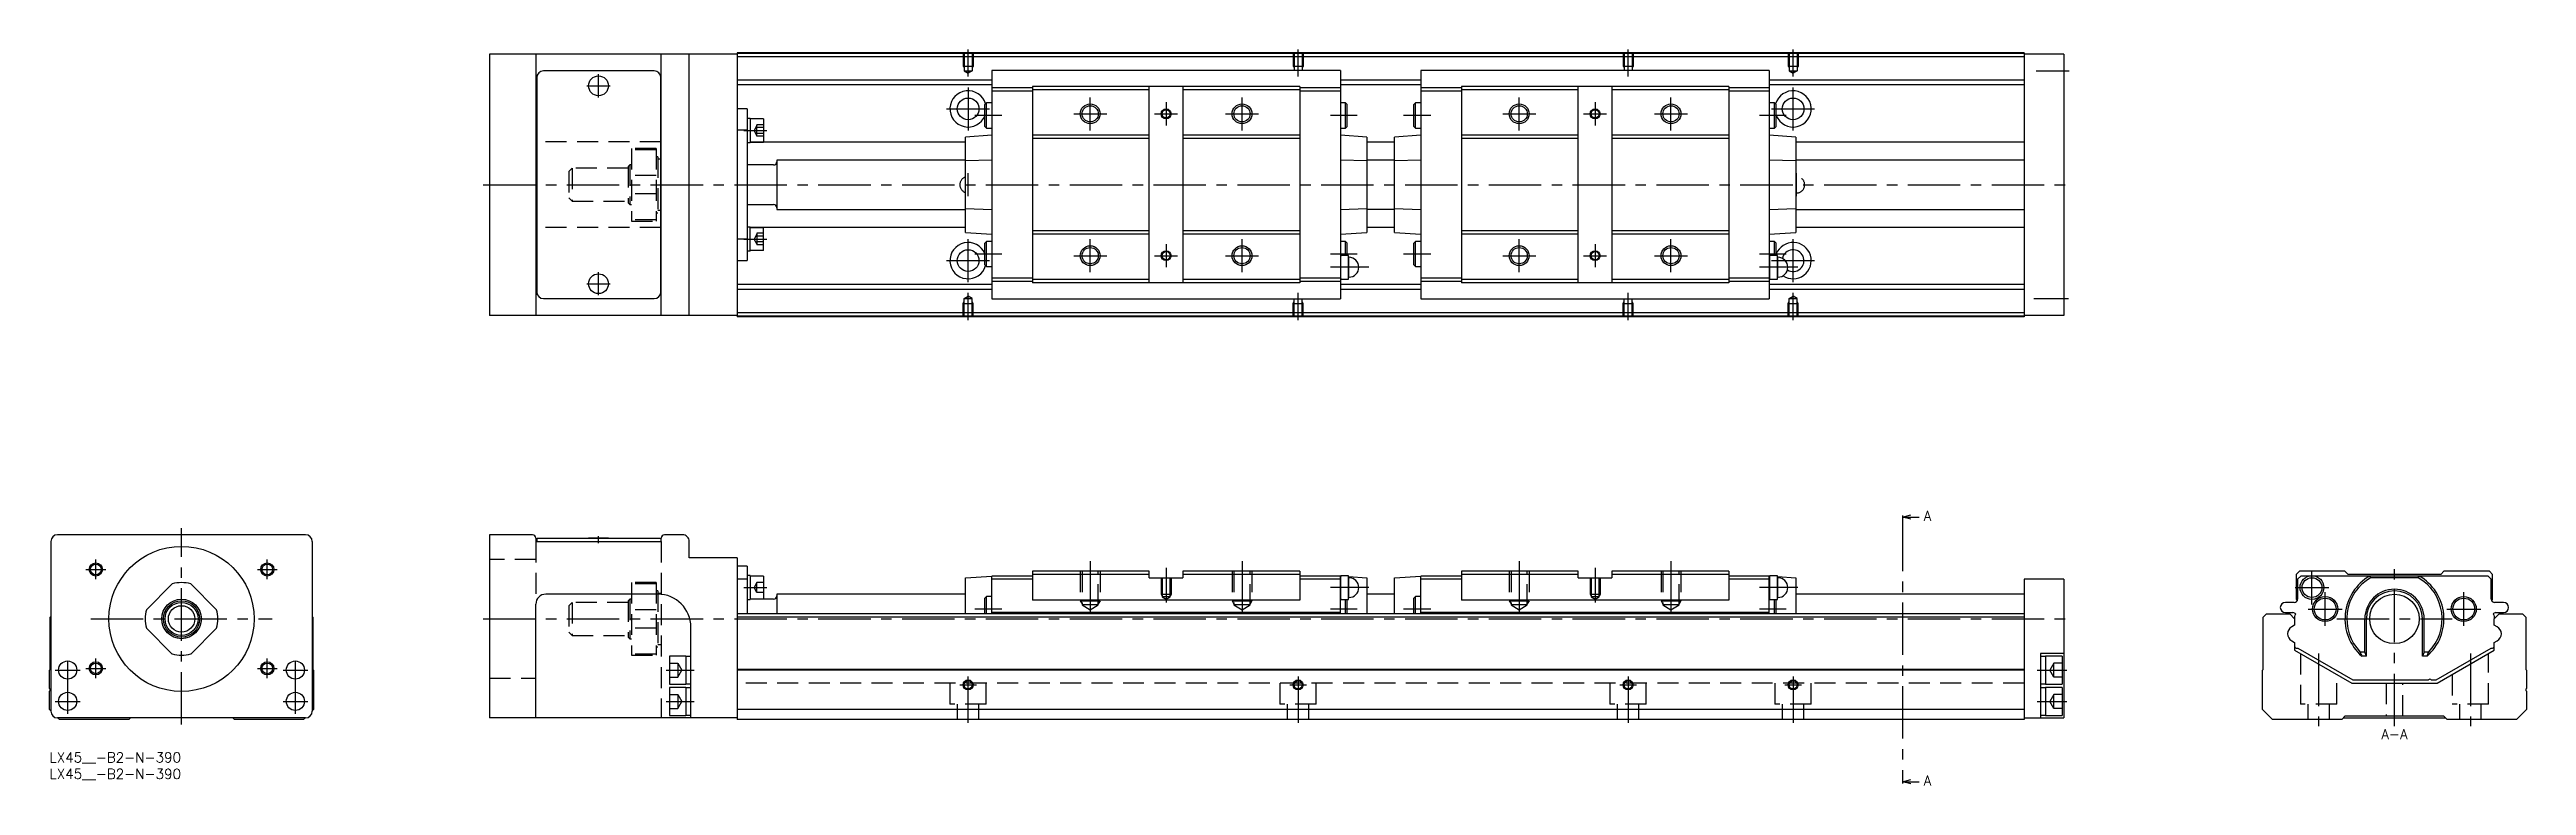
# Model space of a CAD drawing. Extents: x 0 to 751, y -10 to 213.
import ezdxf

# ---------------------------------------------------------------- set-up
doc = ezdxf.new("R2010")
doc.units = 0
doc.header["$LTSCALE"] = 0.5
doc.linetypes.add('CENTER', pattern=[50.8, 31.75, -6.35, 6.35, -6.35])
doc.linetypes.add('DASHED', pattern=[19.05, 12.7, -6.35])
for name, color, linetype in [('MSM_CENTER', 1, 'CENTER'), ('MSM_CONTINUOUS', 7, 'CONTINUOUS'), ('MSM_DASHED', 4, 'DASHED'), ('MSM_NARROW', 5, 'CONTINUOUS'), ('MSM_PART_NUMBER', 7, 'CONTINUOUS')]:
    doc.layers.add(name, color=color, linetype=linetype)
doc.styles.get("Standard").update_dxf_attribs({"font": 'txt.shx', "height": 3, "bigfont": 'bigfont.shx'})

# ---------------------------------------------------------------- blocks, each defined once
blk = doc.blocks.new('*U3')
at = {"layer": 'MSM_PART_NUMBER'}
blk.add_text('LX45__-B2-N-390', height=3, dxfattribs=at).set_placement((0, -3))
blk = doc.blocks.new('*U4')
at = {"layer": 'MSM_PART_NUMBER'}
blk.add_text('LX45__-B2-N-390', height=3, dxfattribs=at).set_placement((0, -8))

msp = doc.modelspace()

# ---------------------------------------------------------------- linework, layer by layer
at = {"layer": 'MSM_CENTER'}
for p, q in [((278.36, 204.91), (278.36, 213.12)), ((378.36, 204.91), (378.36, 213.12)), ((478.36, 204.91), (478.36, 213.12)), ((528.36, 204.91), (528.36, 213.12)), ((166.36, 198.62), (166.36, 205.62)), ((602.03, 206.62), (611.98, 206.62)), ((162.86, 202.12), (169.86, 202.12)), ((278.36, 201.62), (278.36, 188.62)), ((315.36, 188.62), (315.36, 198.62)), ((338.36, 197.12), (338.36, 190.12)), ((361.36, 188.62), (361.36, 198.62)), ((445.36, 188.62), (445.36, 198.62)), ((468.36, 197.12), (468.36, 190.12)), ((491.36, 188.62), (491.36, 198.62)), ((528.36, 188.62), (528.36, 201.62)), ((210.36, 188.58), (217.36, 188.58)), ((271.86, 195.12), (284.86, 195.12)), ((288.56, 193.12), (280.35, 193.12)), ((310.36, 193.62), (320.36, 193.62)), ((334.86, 193.62), (341.86, 193.62)), ((356.36, 193.62), (366.36, 193.62)), ((396.26, 193.12), (388.16, 193.12)), ((418.56, 193.12), (410.35, 193.12)), ((440.36, 193.62), (450.36, 193.62)), ((464.86, 193.62), (471.86, 193.62)), ((486.36, 193.62), (496.36, 193.62)), ((526.26, 193.12), (518.16, 193.12)), ((521.86, 195.12), (534.86, 195.12)), ((278.36, 168.62), (278.36, 175.62)), ((529.36, 168.62), (529.36, 175.62)), ((131.36, 172.12), (612.36, 172.12)), ((210.36, 155.67), (217.36, 155.67)), ((278.36, 142.62), (278.36, 155.62)), ((288.56, 151.12), (280.35, 151.12)), ((310.36, 150.62), (320.36, 150.62)), ((315.36, 145.62), (315.36, 155.62)), ((334.86, 150.62), (341.86, 150.62)), ((338.36, 154.12), (338.36, 147.12)), ((356.36, 150.62), (366.36, 150.62)), ((361.36, 145.62), (361.36, 155.62)), ((396.26, 151.12), (388.16, 151.12)), ((418.56, 151.12), (410.35, 151.12)), ((440.36, 150.62), (450.36, 150.62)), ((445.36, 145.62), (445.36, 155.62)), ((464.86, 150.62), (471.86, 150.62)), ((468.36, 154.12), (468.36, 147.12)), ((486.36, 150.62), (496.36, 150.62)), ((491.36, 145.62), (491.36, 155.62)), ((526.26, 151.12), (518.16, 151.12)), ((528.36, 142.62), (528.36, 155.62)), ((166.36, 138.62), (166.36, 145.62)), ((271.86, 149.12), (284.86, 149.12)), ((399.76, 147.12), (388.16, 147.12)), ((529.76, 147.12), (518.16, 147.12)), ((521.86, 149.12), (534.86, 149.12)), ((162.86, 142.12), (169.86, 142.12)), ((278.36, 131.12), (278.36, 139.33)), ((378.36, 131.12), (378.36, 139.33)), ((478.36, 131.12), (478.36, 139.33)), ((528.36, 131.12), (528.36, 139.33)), ((601.36, 137.62), (611.86, 137.62)), ((40, 8.5), (40, 68)), ((561.52, 70.87), (561.52, -8.37)), ((166.36, 63.5), (166.36, 65.6)), ((11.02, 55.5), (17.02, 55.5)), ((14.02, 52.5), (14.02, 58.5)), ((62.98, 55.5), (68.98, 55.5)), ((65.98, 52.5), (65.98, 58.5)), ((315.36, 58), (315.36, 40.3)), ((338.36, 56), (338.36, 45.5)), ((361.36, 58), (361.36, 40.3)), ((445.36, 58), (445.36, 40.3)), ((468.36, 56), (468.36, 45.5)), ((491.36, 58), (491.36, 40.3)), ((685.6, 44.87), (685.6, 55.13)), ((710.6, 8), (710.6, 56)), ((210.36, 50), (217.36, 50)), ((399.76, 50), (388.16, 50)), ((529.76, 50), (518.16, 50)), ((680.47, 50), (690.73, 50)), ((689.6, 38.37), (689.6, 48.63)), ((731.6, 38.37), (731.6, 48.63)), ((12.5, 40.5), (67.5, 40.5)), ((131.36, 40.5), (612.36, 40.5)), ((288.56, 43.5), (280.35, 43.5)), ((396.26, 43.5), (388.16, 43.5)), ((418.56, 43.5), (410.35, 43.5)), ((526.26, 43.5), (518.16, 43.5)), ((684.47, 43.5), (694.73, 43.5)), ((693.1, 40.5), (728.1, 40.5)), ((726.47, 43.5), (736.73, 43.5)), ((1.75, 25), (9.25, 25)), ((5.5, 11.75), (5.5, 28.75)), ((11.02, 25.5), (17.02, 25.5)), ((14.02, 22.5), (14.02, 28.5)), ((62.98, 25.5), (68.98, 25.5)), ((65.98, 22.5), (65.98, 28.5)), ((70.75, 25), (78.25, 25)), ((74.5, 11.75), (74.5, 28.75)), ((186.86, 25), (195.36, 25)), ((278.36, 9), (278.36, 23)), ((378.36, 23), (378.36, 9)), ((478.36, 23), (478.36, 9)), ((528.36, 23), (528.36, 9)), ((602.36, 25), (611.36, 25)), ((687.6, 29.97), (687.6, 8)), ((733.6, 29.97), (733.6, 8)), ((1.75, 15.5), (9.25, 15.5)), ((70.75, 15.5), (78.25, 15.5)), ((186.86, 15.5), (195.36, 15.5)), ((275.86, 20.5), (280.86, 20.5)), ((375.86, 20.5), (380.86, 20.5)), ((475.86, 20.5), (480.86, 20.5)), ((525.86, 20.5), (530.86, 20.5)), ((602.36, 15.5), (611.36, 15.5))]:
    msp.add_line(p, q, dxfattribs=at)
at = {"layer": 'MSM_CONTINUOUS'}
for p, q in [((208.36, 211.72), (133.36, 211.72)), ((133.36, 211.72), (133.36, 132.52)), ((147.36, 211.72), (147.36, 132.52)), ((185.36, 132.52), (185.36, 211.72)), ((193.86, 132.52), (193.86, 211.72)), ((598.36, 212.12), (208.36, 212.12)), ((208.36, 212.12), (208.36, 132.12)), ((598.36, 211.92), (208.36, 211.92)), ((598.36, 210.92), (208.36, 210.92)), ((598.36, 212.12), (598.36, 132.12)), ((610.36, 211.72), (598.36, 211.72)), ((610.36, 211.72), (610.36, 132.52)), ((147.66, 204.62), (147.66, 139.62)), ((183.26, 206.62), (149.66, 206.62)), ((185.26, 139.62), (185.26, 204.62)), ((285.56, 203.87), (208.36, 203.87)), ((391.16, 206.72), (285.56, 206.72)), ((285.56, 206.72), (285.56, 137.52)), ((391.16, 206.72), (391.16, 137.52)), ((415.56, 203.87), (391.16, 203.87)), ((521.16, 206.72), (415.56, 206.72)), ((415.56, 206.72), (415.56, 137.52)), ((521.16, 206.72), (521.16, 137.52)), ((598.36, 203.87), (521.16, 203.87)), ((147.66, 202.22), (147.36, 202.22)), ((147.66, 197.72), (147.36, 197.72)), ((185.36, 202.22), (185.26, 202.22)), ((185.36, 197.72), (185.26, 197.72)), ((285.56, 202.37), (208.36, 202.37)), ((283.96, 196.92), (283.46, 196.42)), ((283.46, 189.82), (283.46, 196.42)), ((283.96, 189.32), (283.96, 196.92)), ((285.56, 196.92), (283.96, 196.92)), ((297.86, 201.47), (285.56, 201.47)), ((297.86, 200.47), (285.56, 200.47)), ((378.86, 201.87), (297.86, 201.87)), ((297.86, 201.87), (297.86, 142.37)), ((333.26, 200.87), (297.86, 200.87)), ((333.26, 142.37), (333.26, 201.87)), ((343.46, 201.87), (343.46, 142.37)), ((378.86, 200.87), (343.46, 200.87)), ((378.86, 201.87), (378.86, 142.37)), ((391.16, 201.47), (378.86, 201.47)), ((391.16, 200.47), (378.86, 200.47)), ((415.56, 202.37), (391.16, 202.37)), ((392.76, 196.92), (391.16, 196.92)), ((393.26, 196.42), (392.76, 196.92)), ((392.76, 189.32), (392.76, 196.92)), ((393.26, 189.82), (393.26, 196.42)), ((413.96, 196.92), (413.46, 196.42)), ((413.46, 189.82), (413.46, 196.42)), ((413.96, 189.32), (413.96, 196.92)), ((415.56, 196.92), (413.96, 196.92)), ((427.86, 201.47), (415.56, 201.47)), ((427.86, 200.47), (415.56, 200.47)), ((508.86, 201.87), (427.86, 201.87)), ((427.86, 201.87), (427.86, 142.37)), ((463.26, 200.87), (427.86, 200.87)), ((463.26, 142.37), (463.26, 201.87)), ((473.46, 201.87), (473.46, 142.37)), ((508.86, 200.87), (473.46, 200.87)), ((508.86, 201.87), (508.86, 142.37)), ((521.16, 201.47), (508.86, 201.47)), ((521.16, 200.47), (508.86, 200.47)), ((598.36, 202.37), (521.16, 202.37)), ((522.76, 196.92), (521.16, 196.92)), ((523.26, 196.42), (522.76, 196.92)), ((522.76, 189.32), (522.76, 196.92)), ((523.26, 189.82), (523.26, 196.42)), ((211.36, 195.12), (208.36, 195.12)), ((211.36, 188.65), (208.36, 188.65)), ((211.36, 195.12), (211.36, 149.12)), ((212.36, 192.23), (211.36, 192.23)), ((212.36, 192.23), (212.36, 184.93)), ((216.36, 192.08), (212.36, 192.08)), ((216.36, 192.08), (216.36, 185.08)), ((283.46, 189.82), (283.96, 189.32)), ((283.96, 189.32), (285.56, 189.32)), ((391.16, 189.32), (392.76, 189.32)), ((392.76, 189.32), (393.26, 189.82)), ((413.46, 189.82), (413.96, 189.32)), ((413.96, 189.32), (415.56, 189.32)), ((521.16, 189.32), (522.76, 189.32)), ((522.76, 189.32), (523.26, 189.82)), ((147.66, 185.12), (147.36, 185.12)), ((185.36, 185.12), (185.26, 185.12)), ((211.36, 184.93), (212.36, 184.93)), ((212.36, 185.08), (216.36, 185.08)), ((277.56, 185.05), (212.36, 185.05)), ((285.56, 187.12), (277.56, 186.57)), ((277.56, 157.68), (277.56, 186.57)), ((333.26, 187.12), (297.86, 187.12)), ((333.26, 186.12), (297.86, 186.12)), ((378.86, 187.12), (343.46, 187.12)), ((378.86, 186.12), (343.46, 186.12)), ((399.16, 186.57), (391.16, 187.12)), ((399.16, 186.57), (399.16, 157.68)), ((407.56, 185.05), (399.16, 185.05)), ((415.56, 187.12), (407.56, 186.57)), ((407.56, 157.68), (407.56, 186.57)), ((463.26, 187.12), (427.86, 187.12)), ((463.26, 186.12), (427.86, 186.12)), ((508.86, 187.12), (473.46, 187.12)), ((508.86, 186.12), (473.46, 186.12)), ((529.16, 186.57), (521.16, 187.12)), ((529.16, 186.57), (529.16, 157.68)), ((598.36, 185.05), (529.16, 185.05)), ((185.36, 179.87), (185.26, 179.87)), ((219.36, 178.12), (211.36, 178.12)), ((220.36, 179.62), (220.36, 164.62)), ((277.56, 179.62), (220.36, 179.62)), ((285.56, 179.61), (277.56, 179.36)), ((399.16, 179.36), (391.16, 179.61)), ((407.56, 179.62), (399.16, 179.62)), ((415.56, 179.61), (407.56, 179.36)), ((529.16, 179.36), (521.16, 179.61)), ((598.36, 179.62), (529.16, 179.62)), ((211.36, 166.12), (219.36, 166.12)), ((147.66, 159.12), (147.36, 159.12)), ((185.26, 164.37), (185.36, 164.37)), ((185.36, 159.12), (185.26, 159.12)), ((211.36, 159.32), (212.36, 159.32)), ((212.36, 152.02), (212.36, 159.32)), ((277.56, 159.2), (212.36, 159.2)), ((212.36, 159.17), (216.36, 159.17)), ((216.36, 152.17), (216.36, 159.17)), ((220.36, 164.62), (277.56, 164.62)), ((277.56, 164.89), (285.56, 164.64)), ((277.56, 157.68), (285.56, 157.12)), ((333.26, 158.12), (297.86, 158.12)), ((378.86, 158.12), (343.46, 158.12)), ((391.16, 164.64), (399.16, 164.89)), ((391.16, 157.12), (399.16, 157.68)), ((407.56, 164.62), (399.16, 164.62)), ((407.56, 159.2), (399.16, 159.2)), ((407.56, 164.89), (415.56, 164.64)), ((407.56, 157.68), (415.56, 157.12)), ((463.26, 158.12), (427.86, 158.12)), ((508.86, 158.12), (473.46, 158.12)), ((521.16, 164.64), (529.16, 164.89)), ((521.16, 157.12), (529.16, 157.68)), ((529.16, 164.62), (598.36, 164.62)), ((598.36, 159.2), (529.16, 159.2)), ((211.36, 155.6), (208.36, 155.6)), ((212.36, 152.02), (211.36, 152.02)), ((216.36, 152.17), (212.36, 152.17)), ((283.96, 154.92), (283.46, 154.42)), ((283.46, 147.82), (283.46, 154.42)), ((283.96, 147.32), (283.96, 154.92)), ((285.56, 154.92), (283.96, 154.92)), ((333.26, 157.12), (297.86, 157.12)), ((378.86, 157.12), (343.46, 157.12)), ((392.76, 154.92), (391.16, 154.92)), ((391.32, 150.72), (391.16, 150.12)), ((391.32, 143.52), (391.32, 150.72)), ((393.6, 150.72), (391.32, 150.72)), ((393.26, 154.42), (392.76, 154.92)), ((392.76, 150.72), (392.76, 154.92)), ((393.26, 150.72), (393.26, 154.42)), ((393.6, 143.52), (393.6, 150.72)), ((393.76, 150.12), (393.6, 150.72)), ((393.76, 144.12), (393.76, 150.12)), ((413.96, 154.92), (413.46, 154.42)), ((413.46, 147.82), (413.46, 154.42)), ((413.96, 147.32), (413.96, 154.92)), ((415.56, 154.92), (413.96, 154.92)), ((463.26, 157.12), (427.86, 157.12)), ((508.86, 157.12), (473.46, 157.12)), ((522.76, 154.92), (521.16, 154.92)), ((521.32, 150.72), (521.16, 150.12)), ((521.32, 143.52), (521.32, 150.72)), ((523.6, 150.72), (521.32, 150.72)), ((523.26, 154.42), (522.76, 154.92)), ((522.76, 150.72), (522.76, 154.92)), ((523.26, 150.72), (523.26, 154.42)), ((523.6, 143.52), (523.6, 150.72)), ((523.76, 150.12), (523.6, 150.72)), ((523.76, 144.12), (523.76, 150.12)), ((147.66, 146.52), (147.36, 146.52)), ((185.36, 146.52), (185.26, 146.52)), ((208.36, 149.12), (211.36, 149.12)), ((283.46, 147.82), (283.96, 147.32)), ((283.96, 147.32), (285.56, 147.32)), ((297.86, 143.77), (285.56, 143.77)), ((297.86, 142.77), (285.56, 142.77)), ((333.26, 143.37), (297.86, 143.37)), ((378.86, 143.37), (343.46, 143.37)), ((391.16, 143.77), (378.86, 143.77)), ((391.16, 142.77), (378.86, 142.77)), ((391.16, 144.12), (391.32, 143.52)), ((391.32, 143.52), (393.6, 143.52)), ((393.6, 143.52), (393.76, 144.12)), ((413.46, 147.82), (413.96, 147.32)), ((413.96, 147.32), (415.56, 147.32)), ((427.86, 143.77), (415.56, 143.77)), ((427.86, 142.77), (415.56, 142.77)), ((463.26, 143.37), (427.86, 143.37)), ((508.86, 143.37), (473.46, 143.37)), ((521.16, 143.77), (508.86, 143.77)), ((521.16, 142.77), (508.86, 142.77)), ((521.16, 144.12), (521.32, 143.52)), ((521.32, 143.52), (523.6, 143.52)), ((523.6, 143.52), (523.76, 144.12)), ((147.36, 142.02), (147.66, 142.02)), ((149.66, 137.62), (183.26, 137.62)), ((185.26, 142.02), (185.36, 142.02)), ((285.56, 141.87), (208.36, 141.87)), ((285.56, 140.37), (208.36, 140.37)), ((285.56, 137.52), (391.16, 137.52)), ((378.86, 142.37), (297.86, 142.37)), ((415.56, 141.87), (391.16, 141.87)), ((415.56, 140.37), (391.16, 140.37)), ((415.56, 137.52), (521.16, 137.52)), ((508.86, 142.37), (427.86, 142.37)), ((598.36, 141.87), (521.16, 141.87)), ((598.36, 140.37), (521.16, 140.37)), ((208.36, 132.52), (133.36, 132.52)), ((598.36, 133.32), (208.36, 133.32)), ((598.36, 132.32), (208.36, 132.32)), ((598.36, 132.12), (208.36, 132.12)), ((610.36, 132.52), (598.36, 132.52)), ((561.52, 71.37), (564.02, 72.04)), ((561.52, 71.87), (561.52, 70.87)), ((561.52, 71.37), (566.52, 71.37)), ((564.02, 70.7), (561.52, 71.37)), ((0.4, 64), (0.4, 12.5)), ((77.6, 66), (2.4, 66)), ((79.6, 64), (79.6, 12.5)), ((133.36, 66), (133.36, 10.5)), ((146.36, 66), (133.36, 66)), ((147.36, 65), (147.36, 64)), ((147.36, 64), (185.36, 64)), ((147.66, 65), (147.66, 64)), ((147.66, 65), (185.26, 65)), ((163.36, 65.1), (169.36, 65.1)), ((163.36, 65.1), (163.36, 65)), ((169.36, 65), (169.36, 65.1)), ((185.26, 65), (185.26, 64)), ((185.36, 64), (185.36, 65)), ((191.86, 66), (186.36, 66)), ((193.86, 59), (193.86, 64)), ((208.36, 59), (193.86, 59)), ((208.36, 59), (208.36, 10)), ((211.36, 56.5), (208.36, 56.5)), ((211.36, 56.5), (211.36, 42)), ((212.36, 53.65), (211.36, 53.65)), ((212.36, 53.65), (212.36, 46.35)), ((216.36, 53.5), (212.36, 53.5)), ((216.36, 53.5), (216.36, 46.5)), ((277.56, 53), (285.56, 53.5)), ((277.56, 42), (277.56, 53)), ((297.86, 53.5), (285.56, 53.5)), ((285.56, 42), (285.56, 53.5)), ((333.26, 55), (297.86, 55)), ((297.86, 55), (297.86, 46.15)), ((333.26, 54), (297.86, 54)), ((333.26, 53), (333.26, 55)), ((333.26, 53), (343.46, 53)), ((343.46, 55), (343.46, 53)), ((378.86, 55), (343.46, 55)), ((378.86, 54), (343.46, 54)), ((378.86, 55), (378.86, 46.15)), ((391.16, 53.5), (378.86, 53.5)), ((391.32, 53.6), (391.16, 53)), ((391.16, 53.5), (391.29, 53.49)), ((391.16, 42), (391.16, 53.5)), ((391.32, 46.4), (391.32, 53.6)), ((393.6, 53.6), (391.32, 53.6)), ((393.76, 53), (393.6, 53.6)), ((393.6, 46.4), (393.6, 53.6)), ((393.67, 53.34), (399.16, 53)), ((393.76, 47), (393.76, 53)), ((399.16, 53), (399.16, 42)), ((407.56, 53), (415.56, 53.5)), ((407.56, 42), (407.56, 53)), ((427.86, 53.5), (415.56, 53.5)), ((415.56, 42), (415.56, 53.5)), ((463.26, 55), (427.86, 55)), ((427.86, 55), (427.86, 46.15)), ((463.26, 54), (427.86, 54)), ((463.26, 53), (463.26, 55)), ((463.26, 53), (473.46, 53)), ((473.46, 55), (473.46, 53)), ((508.86, 55), (473.46, 55)), ((508.86, 54), (473.46, 54)), ((508.86, 55), (508.86, 46.15)), ((521.16, 53.5), (508.86, 53.5)), ((521.32, 53.6), (521.16, 53)), ((521.16, 53.5), (521.29, 53.49)), ((521.16, 42), (521.16, 53.5)), ((521.32, 46.4), (521.32, 53.6)), ((523.6, 53.6), (521.32, 53.6)), ((523.76, 53), (523.6, 53.6)), ((523.6, 46.4), (523.6, 53.6)), ((523.67, 53.34), (529.16, 53)), ((523.76, 47), (523.76, 53)), ((529.16, 53), (529.16, 42)), ((681.85, 55), (680.85, 54)), ((680.85, 54), (680.85, 46.62)), ((682.25, 53.5), (681.25, 52.5)), ((695.6, 55), (681.85, 55)), ((684.76, 53.5), (682.25, 53.5)), ((738.95, 53.5), (686.44, 53.5)), ((696.6, 54), (695.6, 55)), ((724.6, 54), (696.6, 54)), ((703.11, 53.5), (703.37, 53)), ((717.83, 53), (703.37, 53)), ((717.83, 53), (718.08, 53.5)), ((725.6, 55), (724.6, 54)), ((739.35, 55), (725.6, 55)), ((739.95, 52.5), (738.95, 53.5)), ((740.35, 54), (739.35, 55)), ((740.35, 46.62), (740.35, 54)), ((29.36, 43.3), (37.2, 51.14)), ((42.8, 51.14), (50.64, 43.3)), ((184.36, 48), (150.36, 48)), ((211.36, 52.5), (208.36, 52.5)), ((211.36, 46.35), (212.36, 46.35)), ((219.36, 46.5), (212.36, 46.5)), ((220.36, 48), (220.36, 42)), ((277.56, 48), (220.36, 48)), ((283.96, 47.3), (283.46, 46.8)), ((283.46, 42), (283.46, 46.8)), ((283.96, 42), (283.96, 47.3)), ((285.56, 47.3), (283.96, 47.3)), ((297.86, 52.5), (285.56, 52.5)), ((378.86, 46.15), (297.86, 46.15)), ((391.16, 52.5), (378.86, 52.5)), ((391.16, 47), (391.32, 46.4)), ((391.32, 46.4), (393.6, 46.4)), ((392.76, 42), (392.76, 46.4)), ((393.26, 42), (393.26, 46.4)), ((393.6, 46.4), (393.76, 47)), ((407.56, 48), (399.16, 48)), ((413.96, 47.3), (413.46, 46.8)), ((413.46, 42), (413.46, 46.8)), ((413.96, 42), (413.96, 47.3)), ((415.56, 47.3), (413.96, 47.3)), ((427.86, 52.5), (415.56, 52.5)), ((508.86, 46.15), (427.86, 46.15)), ((521.16, 52.5), (508.86, 52.5)), ((521.16, 47), (521.32, 46.4)), ((521.32, 46.4), (523.6, 46.4)), ((522.76, 42), (522.76, 46.4)), ((523.26, 42), (523.26, 46.4)), ((523.6, 46.4), (523.76, 47)), ((598.36, 48), (529.16, 48)), ((610.36, 52.5), (598.36, 52.5)), ((598.36, 52.5), (598.36, 10)), ((610.36, 52.5), (610.36, 10.5)), ((680.25, 45.5), (677.55, 45.5)), ((681.25, 52.5), (681.25, 46.5)), ((739.95, 46.5), (739.95, 52.5)), ((743.65, 45.5), (740.95, 45.5)), ((0.2, 41), (0.4, 41.2)), ((0.2, 25.2), (0.2, 41)), ((37.2, 29.86), (29.36, 37.7)), ((50.64, 37.7), (42.8, 29.86)), ((79.6, 41.2), (79.8, 41)), ((79.8, 41), (79.8, 25.2)), ((147.36, 10.5), (147.36, 45)), ((194.36, 10.5), (194.36, 38)), ((598.36, 42), (208.36, 42)), ((598.36, 41), (208.36, 41)), ((391.16, 42.4), (285.56, 42.4)), ((521.16, 42.4), (415.56, 42.4)), ((670.8, 41), (671.8, 42)), ((670.8, 25.2), (670.8, 41)), ((671.8, 42), (678.85, 42)), ((677.55, 42.4), (679.85, 42.4)), ((678.85, 42), (680.35, 40.5)), ((680.35, 38.61), (679.45, 38.1)), ((680.3, 41.2), (680.3, 40.55)), ((680.35, 40.5), (680.35, 38.61)), ((701.6, 30.44), (701.6, 40.5)), ((702.1, 29.22), (702.1, 40.5)), ((719.1, 29.22), (719.1, 40.5)), ((719.6, 30.44), (719.6, 40.5)), ((740.85, 40.5), (742.35, 42)), ((740.85, 38.61), (740.85, 40.5)), ((741.74, 38.1), (740.85, 38.61)), ((740.9, 40.55), (740.9, 41.2)), ((741.35, 42.4), (743.65, 42.4)), ((742.35, 42), (749.4, 42)), ((749.4, 42), (750.4, 41)), ((750.4, 41), (750.4, 25.2)), ((679.45, 33.9), (680.35, 33.39)), ((680.35, 33.39), (680.35, 31)), ((680.35, 31), (697.67, 21)), ((681.1, 31.61), (681.3, 31.61)), ((681.3, 31.61), (697.94, 22)), ((701.6, 30.44), (700.24, 30.44)), ((702.1, 29.22), (701.6, 30.44)), ((719.6, 30.44), (719.1, 29.22)), ((720.96, 30.44), (719.6, 30.44)), ((723.26, 22), (739.9, 31.61)), ((723.53, 21), (740.85, 31)), ((739.9, 31.61), (740.1, 31.61)), ((740.85, 33.39), (741.74, 33.9)), ((740.85, 31), (740.85, 33.39)), ((0, 25), (0.2, 25.2)), ((0, 19.4), (0, 25)), ((79.8, 25.2), (80, 25)), ((80, 25), (80, 13)), ((192.86, 29.25), (187.86, 29.25)), ((187.86, 29.25), (187.86, 20.75)), ((192.86, 29.25), (192.86, 20.75)), ((194.36, 29.15), (192.86, 29.15)), ((598.36, 25.2), (208.36, 25.2)), ((598.36, 25), (208.36, 25)), ((610.36, 30), (603.36, 30)), ((603.36, 30), (603.36, 10.5)), ((604.86, 29.15), (603.36, 29.15)), ((609.86, 29.25), (604.86, 29.25)), ((604.86, 29.25), (604.86, 20.75)), ((609.86, 29.25), (609.86, 20.75)), ((670.6, 25), (670.8, 25.2)), ((670.6, 13), (670.6, 25)), ((702.1, 29.22), (700.71, 29.22)), ((720.49, 29.22), (719.1, 29.22)), ((750.4, 25.2), (750.6, 25)), ((750.6, 25), (750.6, 19.4)), ((0, 13), (0, 18.6)), ((187.86, 20.75), (192.86, 20.75)), ((192.86, 19.75), (187.86, 19.75)), ((187.86, 19.75), (187.86, 11.25)), ((192.86, 20.85), (194.36, 20.85)), ((192.86, 19.75), (192.86, 11.25)), ((194.36, 19.65), (192.86, 19.65)), ((603.36, 20.85), (604.86, 20.85)), ((604.86, 19.65), (603.36, 19.65)), ((604.86, 20.75), (609.86, 20.75)), ((609.86, 19.75), (604.86, 19.75)), ((604.86, 19.75), (604.86, 11.25)), ((609.86, 19.75), (609.86, 11.25)), ((697.67, 21), (723.53, 21)), ((697.94, 22), (720.95, 22)), ((721.75, 22), (723.26, 22)), ((750.6, 18.6), (750.6, 13)), ((0.4, 12.6), (0, 13)), ((77.6, 10.5), (2.4, 10.5)), ((3, 10), (2.5, 10.5)), ((24, 10), (3, 10)), ((24.5, 10.5), (24, 10)), ((56, 10), (55.5, 10.5)), ((77, 10), (56, 10)), ((77.5, 10.5), (77, 10)), ((80, 13), (79.6, 12.6)), ((208.36, 10.5), (133.36, 10.5)), ((187.86, 11.25), (192.86, 11.25)), ((192.86, 11.35), (194.36, 11.35)), ((598.36, 13), (208.36, 13)), ((598.36, 10), (208.36, 10)), ((598.36, 10.5), (610.36, 10.5)), ((603.36, 11.35), (604.86, 11.35)), ((604.86, 11.25), (609.86, 11.25)), ((673.6, 10), (670.6, 13)), ((694.6, 10), (673.6, 10)), ((695.6, 11), (694.6, 10)), ((695.1, 10.5), (726.1, 10.5)), ((725.6, 11), (695.6, 11)), ((726.6, 10), (725.6, 11)), ((747.6, 10), (726.6, 10)), ((750.6, 13), (747.6, 10)), ((561.52, -8.87), (564.02, -8.2)), ((561.52, -8.37), (561.52, -9.37)), ((561.52, -8.87), (566.52, -8.87)), ((564.02, -9.54), (561.52, -8.87))]:
    msp.add_line(p, q, dxfattribs=at)
for centre, radius in [((166.36, 202.12), 3), ((278.36, 195.12), 3.3), ((315.36, 193.62), 2.46), ((361.36, 193.62), 2.46), ((445.36, 193.62), 2.46), ((491.36, 193.62), 2.46), ((528.36, 195.12), 3.3), ((338.36, 193.62), 1.23), ((468.36, 193.62), 1.23), ((278.36, 149.12), 3.3), ((315.36, 150.62), 2.46), ((338.36, 150.62), 1.23), ((361.36, 150.62), 2.46), ((445.36, 150.62), 2.46), ((468.36, 150.62), 1.23), ((491.36, 150.62), 2.46), ((166.36, 142.12), 3), ((40, 40.5), 22), ((14.02, 55.5), 1.62), ((65.98, 55.5), 1.62), ((685.6, 50), 3.6), ((685.6, 50), 3), ((40, 40.5), 6), ((40, 40.5), 5.5), ((40, 40.5), 5), ((689.6, 43.5), 3.8), ((689.6, 43.5), 3.3), ((710.6, 40.5), 7.5), ((731.6, 43.5), 3.8), ((731.6, 43.5), 3.3), ((40, 40.5), 4), ((5.5, 25), 2.75), ((14.02, 25.5), 1.62), ((65.98, 25.5), 1.62), ((74.5, 25), 2.75), ((5.5, 15.5), 2.75), ((74.5, 15.5), 2.75), ((278.36, 20.5), 1.23), ((378.36, 20.5), 1.23), ((478.36, 20.5), 1.23), ((528.36, 20.5), 1.23)]:
    msp.add_circle(centre, radius, dxfattribs=at)
for centre, radius, start, end in [((149.66, 204.62), 2, 90, 180), ((183.26, 204.62), 2, 0, 90), ((278.36, 195.12), 5.5, 15.75491, 338.0136), ((528.36, 195.12), 5.5, 201.9864, 164.24509), ((219.36, 179.12), 1, 270, 0), ((219.36, 165.12), 1, 0, 90), ((278.36, 149.12), 5.5, 21.9864, 344.24509), ((393.76, 147.12), 3, 270, 90), ((528.36, 149.12), 5.5, 236.23884, 158.0136), ((523.76, 147.12), 3, 270, 90), ((528.36, 149.12), 3.3, 238.70437, 168.29276), ((149.66, 139.62), 2, 180, 270), ((183.26, 139.62), 2, 270, 0), ((2.4, 64), 2, 90, 180), ((77.6, 64), 2, 0, 90), ((146.36, 65), 1, 360, 90), ((186.37, 64.99), 1.01, 90.69584, 179.30416), ((191.86, 64), 2, 359.99784, 90.00216), ((393.76, 50), 3, 270, 90), ((523.76, 50), 3, 270, 90), ((710.6, 40.5), 15, 119.92643, 228.76392), ((710.6, 40.5), 14.44, 120.05097, 224.15139), ((710.6, 40.5), 14.44, 315.84861, 59.94903), ((710.6, 40.5), 15, 311.23608, 60.07357), ((40, 40.5), 11, 75.27264, 104.72736), ((150.36, 45), 3, 90, 180), ((184.36, 38), 10, 0, 90), ((219.36, 47.5), 1, 270, 0), ((677.55, 43.95), 1.55, 90, 270), ((680.25, 46.5), 1, 270, 0), ((681.35, 46.62), 0.5, 180, 251.07258), ((710.6, 40.5), 9, 0, 180), ((710.6, 40.5), 8.5, 0, 180), ((740.95, 46.5), 1, 180, 270), ((739.85, 46.62), 0.5, 289.00551, 0), ((743.65, 43.95), 1.55, 270, 90), ((40, 40.5), 11, 165.27264, 194.72736), ((40, 40.5), 11, 345.27264, 14.72736), ((680.75, 35.85), 2.6, 120.00003, 176.58933), ((679.85, 41.4), 1, 30.09191, 90), ((681.1, 41.2), 0.8, 118.74892, 180), ((741.35, 41.4), 1, 90, 149.90809), ((740.1, 41.2), 0.8, 0, 61.25108), ((740.44, 35.85), 2.6, 3.41067, 59.99996), ((680.75, 36.15), 2.6, 183.41067, 239.99996), ((681.1, 32.41), 0.8, 200.37237, 270), ((712.82, 34.62), 13.26, 198.36858, 204.03004), ((708.31, 34.65), 13.33, 335.98509, 341.61629), ((740.1, 32.41), 0.8, 270, 339.63587), ((740.44, 36.15), 2.6, 300.00004, 356.58933), ((40, 40.5), 11, 255.27264, 284.72736), ((-0.3, 19), 0.5, 306.8699, 53.1301), ((721.35, 21.7), 0.5, 36.8699, 143.1301), ((750.9, 19), 0.5, 126.8699, 233.1301), ((2.4, 12.5), 2, 180, 270), ((77.6, 12.5), 2, 270, 0)]:
    msp.add_arc(centre, radius, start, end, dxfattribs=at)
at = {"layer": 'MSM_DASHED'}
for p, q in [((276.86, 212.12), (276.86, 208.12)), ((277.13, 212.12), (277.13, 206.62)), ((279.59, 212.12), (279.59, 206.62)), ((279.86, 212.12), (279.86, 208.12)), ((376.86, 212.12), (376.86, 208.12)), ((377.13, 212.12), (377.13, 206.72)), ((379.59, 212.12), (379.59, 206.72)), ((379.86, 212.12), (379.86, 208.12)), ((476.86, 212.12), (476.86, 208.12)), ((477.13, 212.12), (477.13, 206.72)), ((479.59, 212.12), (479.59, 206.72)), ((479.86, 212.12), (479.86, 208.12)), ((526.86, 212.12), (526.86, 208.12)), ((527.13, 212.12), (527.13, 206.62)), ((529.59, 212.12), (529.59, 206.62)), ((529.86, 212.12), (529.86, 208.12)), ((276.86, 208.12), (277.13, 207.66)), ((276.86, 208.12), (279.86, 208.12)), ((277.13, 206.62), (278.36, 205.91)), ((277.13, 206.62), (279.59, 206.62)), ((279.59, 206.62), (278.36, 205.91)), ((279.86, 208.12), (279.59, 207.66)), ((376.86, 208.12), (379.86, 208.12)), ((376.86, 208.12), (377.13, 207.66)), ((379.86, 208.12), (379.59, 207.66)), ((476.86, 208.12), (479.86, 208.12)), ((476.86, 208.12), (477.13, 207.66)), ((479.86, 208.12), (479.59, 207.66)), ((526.86, 208.12), (529.86, 208.12)), ((526.86, 208.12), (527.13, 207.66)), ((527.13, 206.62), (529.59, 206.62)), ((527.13, 206.62), (528.36, 205.91)), ((529.59, 206.62), (528.36, 205.91)), ((529.86, 208.12), (529.59, 207.66)), ((214.36, 190.08), (213.49, 188.58)), ((214.36, 187.08), (213.49, 188.58)), ((214.36, 186.85), (214.36, 190.31)), ((216.36, 190.31), (214.36, 190.31)), ((216.36, 189.45), (214.36, 189.45)), ((216.36, 187.71), (214.36, 187.71)), ((185.26, 185.12), (147.66, 185.12)), ((183.86, 183.12), (176.36, 183.12)), ((176.36, 183.12), (176.36, 161.12)), ((183.86, 182.76), (176.36, 182.76)), ((183.86, 183.12), (183.86, 161.12)), ((184.36, 180.62), (183.86, 180.62)), ((184.36, 180.62), (184.36, 163.62)), ((216.36, 186.85), (214.36, 186.85)), ((158.36, 177.12), (157.36, 176.12)), ((157.36, 176.12), (157.36, 168.12)), ((158.36, 177.12), (158.36, 167.12)), ((175.36, 177.12), (158.36, 177.12)), ((175.86, 178.12), (175.36, 177.62)), ((175.36, 177.62), (175.36, 166.62)), ((175.86, 178.12), (175.86, 166.12)), ((176.36, 178.12), (175.86, 178.12)), ((183.86, 174.92), (176.36, 174.92)), ((185.26, 179.87), (184.36, 179.87)), ((157.36, 168.12), (158.36, 167.12)), ((158.36, 167.12), (175.36, 167.12)), ((175.36, 166.62), (175.86, 166.12)), ((175.86, 166.12), (176.36, 166.12)), ((183.86, 169.33), (176.36, 169.33)), ((185.26, 159.12), (147.66, 159.12)), ((183.86, 161.49), (176.36, 161.49)), ((176.36, 161.12), (183.86, 161.12)), ((183.86, 163.62), (184.36, 163.62)), ((184.36, 164.37), (185.26, 164.37)), ((214.36, 157.17), (213.49, 155.67)), ((214.36, 154.17), (213.49, 155.67)), ((214.36, 157.4), (214.36, 153.94)), ((216.36, 157.4), (214.36, 157.4)), ((216.36, 156.54), (214.36, 156.54)), ((216.36, 154.8), (214.36, 154.8)), ((216.36, 153.94), (214.36, 153.94)), ((276.86, 136.12), (277.13, 136.59)), ((276.86, 132.12), (276.86, 136.12)), ((276.86, 136.12), (279.86, 136.12)), ((277.13, 137.62), (278.36, 138.33)), ((277.13, 132.12), (277.13, 137.62)), ((277.13, 137.62), (279.59, 137.62)), ((279.59, 137.62), (278.36, 138.33)), ((279.59, 132.12), (279.59, 137.62)), ((279.86, 136.12), (279.59, 136.59)), ((279.86, 132.12), (279.86, 136.12)), ((376.86, 136.12), (377.13, 136.59)), ((376.86, 136.12), (379.86, 136.12)), ((376.86, 132.12), (376.86, 136.12)), ((377.13, 132.12), (377.13, 137.52)), ((379.59, 132.12), (379.59, 137.52)), ((379.86, 136.12), (379.59, 136.59)), ((379.86, 132.12), (379.86, 136.12)), ((476.86, 136.12), (477.13, 136.59)), ((476.86, 136.12), (479.86, 136.12)), ((476.86, 132.12), (476.86, 136.12)), ((477.13, 132.12), (477.13, 137.52)), ((479.59, 132.12), (479.59, 137.52)), ((479.86, 136.12), (479.59, 136.59)), ((479.86, 132.12), (479.86, 136.12)), ((526.86, 136.12), (527.13, 136.59)), ((526.86, 136.12), (529.86, 136.12)), ((526.86, 132.12), (526.86, 136.12)), ((527.13, 137.62), (528.36, 138.33)), ((527.13, 137.62), (529.59, 137.62)), ((527.13, 132.12), (527.13, 137.62)), ((529.59, 137.62), (528.36, 138.33)), ((529.59, 132.12), (529.59, 137.62)), ((529.86, 136.12), (529.59, 136.59)), ((529.86, 132.12), (529.86, 136.12)), ((147.36, 64), (147.36, 45)), ((185.36, 64), (185.36, 10.5)), ((147.36, 58.5), (133.36, 58.5)), ((312.36, 55), (312.36, 46)), ((312.9, 55), (312.9, 44.72)), ((317.82, 44.72), (317.82, 55)), ((318.36, 55), (318.36, 46)), ((336.86, 53), (336.86, 48)), ((337.13, 53), (337.13, 47.21)), ((339.59, 47.21), (339.59, 53)), ((339.86, 53), (339.86, 48)), ((358.36, 55), (358.36, 46)), ((358.9, 55), (358.9, 44.72)), ((363.82, 44.72), (363.82, 55)), ((364.36, 55), (364.36, 46)), ((442.36, 55), (442.36, 46)), ((442.9, 55), (442.9, 44.72)), ((447.82, 44.72), (447.82, 55)), ((448.36, 55), (448.36, 46)), ((466.86, 53), (466.86, 48)), ((467.13, 53), (467.13, 47.21)), ((469.59, 47.21), (469.59, 53)), ((469.86, 53), (469.86, 48)), ((488.36, 55), (488.36, 46)), ((488.9, 55), (488.9, 44.72)), ((493.82, 44.72), (493.82, 55)), ((494.36, 55), (494.36, 46)), ((158.36, 45.5), (157.36, 44.5)), ((158.36, 45.5), (158.36, 35.5)), ((175.36, 45.5), (158.36, 45.5)), ((175.86, 46.5), (175.36, 46)), ((175.36, 46), (175.36, 35)), ((175.86, 46.5), (175.86, 34.5)), ((176.36, 46.5), (175.86, 46.5)), ((176.36, 51.5), (176.36, 29.5)), ((183.86, 51.5), (176.36, 51.5)), ((183.86, 51.14), (176.36, 51.14)), ((183.86, 51.5), (183.86, 29.5)), ((184.36, 49), (183.86, 49)), ((184.36, 49), (184.36, 32)), ((185.36, 48.25), (184.36, 48.25)), ((214.36, 51.5), (213.49, 50)), ((214.36, 48.5), (213.49, 50)), ((214.36, 48.5), (214.36, 51.5)), ((216.36, 51.5), (214.36, 51.5)), ((214.36, 50), (216.36, 50)), ((216.36, 48.5), (214.36, 48.5)), ((312.36, 46), (312.9, 45.06)), ((312.36, 46), (318.36, 46)), ((318.36, 46), (317.82, 45.06)), ((336.86, 48), (339.86, 48)), ((336.86, 48), (337.13, 47.53)), ((337.13, 47.21), (338.36, 46.5)), ((339.59, 47.21), (337.13, 47.21)), ((338.36, 46.5), (339.59, 47.21)), ((339.86, 48), (339.59, 47.53)), ((358.36, 46), (364.36, 46)), ((358.36, 46), (358.9, 45.06)), ((364.36, 46), (363.82, 45.06)), ((442.36, 46), (442.9, 45.06)), ((442.36, 46), (448.36, 46)), ((448.36, 46), (447.82, 45.06)), ((466.86, 48), (469.86, 48)), ((466.86, 48), (467.13, 47.53)), ((467.13, 47.21), (468.36, 46.5)), ((469.59, 47.21), (467.13, 47.21)), ((468.36, 46.5), (469.59, 47.21)), ((469.86, 48), (469.59, 47.53)), ((488.36, 46), (494.36, 46)), ((488.36, 46), (488.9, 45.06)), ((494.36, 46), (493.82, 45.06)), ((157.36, 44.5), (157.36, 36.5)), ((183.86, 43.3), (176.36, 43.3)), ((183.86, 37.7), (176.36, 37.7)), ((317.82, 44.72), (312.9, 44.72)), ((312.9, 44.72), (315.36, 43.3)), ((315.36, 43.3), (317.82, 44.72)), ((358.9, 44.72), (361.36, 43.3)), ((363.82, 44.72), (358.9, 44.72)), ((361.36, 43.3), (363.82, 44.72)), ((447.82, 44.72), (442.9, 44.72)), ((442.9, 44.72), (445.36, 43.3)), ((445.36, 43.3), (447.82, 44.72)), ((488.9, 44.72), (491.36, 43.3)), ((493.82, 44.72), (488.9, 44.72)), ((491.36, 43.3), (493.82, 44.72)), ((157.36, 36.5), (158.36, 35.5)), ((158.36, 35.5), (175.36, 35.5)), ((175.36, 35), (175.86, 34.5)), ((175.86, 34.5), (176.36, 34.5)), ((183.86, 32), (184.36, 32)), ((184.36, 32.75), (185.36, 32.75)), ((183.86, 29.86), (176.36, 29.86)), ((176.36, 29.5), (183.86, 29.5)), ((187.86, 27.12), (190.36, 27.12)), ((187.86, 25), (190.36, 25)), ((187.86, 22.88), (190.36, 22.88)), ((190.36, 27.12), (190.36, 22.88)), ((190.36, 27.12), (191.59, 25)), ((190.36, 22.88), (191.59, 25)), ((598.36, 25.2), (208.36, 25.2)), ((598.36, 25), (208.36, 25)), ((607.36, 27.12), (606.13, 25)), ((607.36, 22.88), (606.13, 25)), ((609.86, 27.12), (607.36, 27.12)), ((607.36, 22.88), (607.36, 27.12)), ((607.36, 25), (609.86, 25)), ((609.86, 22.88), (607.36, 22.88)), ((682.1, 29.99), (682.1, 14.7)), ((693.1, 14.7), (693.1, 23.64)), ((728.1, 23.64), (728.1, 14.7)), ((739.1, 14.7), (739.1, 29.99)), ((133.36, 22.5), (147.36, 22.5)), ((187.86, 17.62), (190.36, 17.62)), ((187.86, 15.5), (190.36, 15.5)), ((190.36, 17.62), (191.59, 15.5)), ((190.36, 17.62), (190.36, 13.38)), ((190.36, 13.38), (191.59, 15.5)), ((598.36, 21), (208.36, 21)), ((272.86, 21), (272.86, 14.7)), ((283.86, 14.7), (283.86, 21)), ((372.86, 21), (372.86, 14.7)), ((383.86, 14.7), (383.86, 21)), ((472.86, 21), (472.86, 14.7)), ((483.86, 14.7), (483.86, 21)), ((522.86, 21), (522.86, 14.7)), ((533.86, 14.7), (533.86, 21)), ((607.36, 17.62), (606.13, 15.5)), ((607.36, 13.38), (606.13, 15.5)), ((607.36, 13.38), (607.36, 17.62)), ((609.86, 17.62), (607.36, 17.62)), ((607.36, 15.5), (609.86, 15.5)), ((708.1, 21), (708.1, 11)), ((713.1, 11), (713.1, 21)), ((187.86, 13.38), (190.36, 13.38)), ((283.86, 14.7), (272.86, 14.7)), ((275.06, 14.7), (275.06, 10)), ((281.66, 10), (281.66, 14.7)), ((383.86, 14.7), (372.86, 14.7)), ((375.06, 14.7), (375.06, 10)), ((381.66, 10), (381.66, 14.7)), ((483.86, 14.7), (472.86, 14.7)), ((475.06, 14.7), (475.06, 10)), ((481.66, 10), (481.66, 14.7)), ((533.86, 14.7), (522.86, 14.7)), ((525.06, 14.7), (525.06, 10)), ((531.66, 10), (531.66, 14.7)), ((609.86, 13.38), (607.36, 13.38)), ((693.1, 14.7), (682.1, 14.7)), ((684.3, 14.7), (684.3, 10)), ((690.9, 10), (690.9, 14.7)), ((739.1, 14.7), (728.1, 14.7)), ((730.3, 14.7), (730.3, 10)), ((736.9, 10), (736.9, 14.7))]:
    msp.add_line(p, q, dxfattribs=at)
for centre, start, end in [((278.36, 172.12), 108.66292, 251.33708), ((529.36, 172.12), 265.41143, 94.58857)]:
    msp.add_arc(centre, 2.5, start, end, dxfattribs=at)
at = {"layer": 'MSM_NARROW'}
for centre, radius in [((315.36, 193.62), 3), ((361.36, 193.62), 3), ((445.36, 193.62), 3), ((491.36, 193.62), 3), ((338.36, 193.62), 1.5), ((468.36, 193.62), 1.5), ((315.36, 150.62), 3), ((338.36, 150.62), 1.5), ((361.36, 150.62), 3), ((445.36, 150.62), 3), ((468.36, 150.62), 1.5), ((491.36, 150.62), 3), ((14.02, 55.5), 2), ((65.98, 55.5), 2), ((14.02, 25.5), 2), ((65.98, 25.5), 2), ((278.36, 20.5), 1.5), ((378.36, 20.5), 1.5), ((478.36, 20.5), 1.5), ((528.36, 20.5), 1.5)]:
    msp.add_circle(centre, radius, dxfattribs=at)

# ---------------------------------------------------------------- block references
at = {"layer": 'MSM_CONTINUOUS'}
for name in ['*U3', '*U4']:
    msp.add_blockref(name, (0, 0), dxfattribs=at)

# ---------------------------------------------------------------- texts
at = {"layer": 'MSM_PART_NUMBER'}
for s, p in [('A', (567.94, 70.24)), ('A-A', (706.6, 4.04)), ('A', (567.94, -10))]:
    msp.add_text(s, height=3, dxfattribs=at).set_placement(p)

doc.saveas('drawing.dxf')
